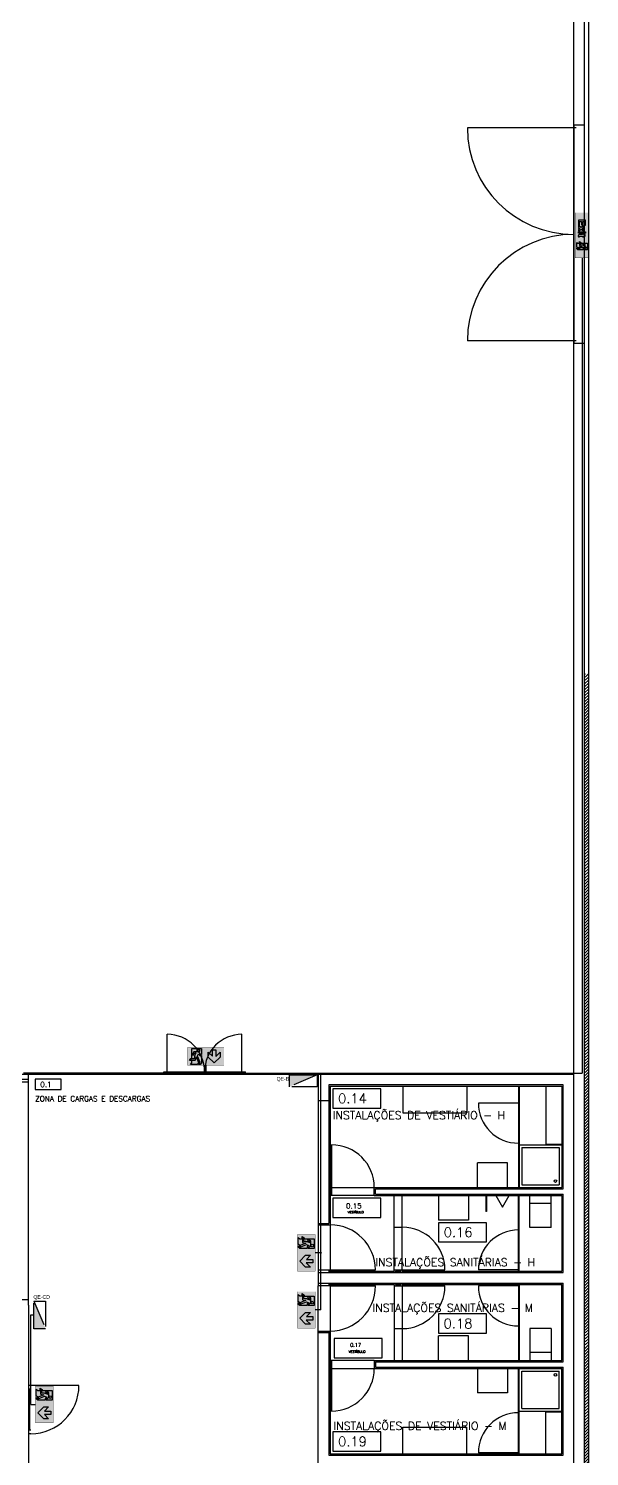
# Model space of a CAD drawing. Header units: millimetres. Extents: x -35961 to -35580, y 154458 to 154764.
# Drawn here: x -35625.91 to -35615.39, y 154631.78 to 154658.54 of the extents above; entities that cross this region are included whole.
import ezdxf

# ---------------------------------------------------------------- set-up
doc = ezdxf.new("R2010")
doc.units = ezdxf.units.MM
doc.header["$MEASUREMENT"] = 0
doc.linetypes.add('CONTINUO', pattern=[0])
doc.linetypes.add('PHANTOM2', pattern=[31.75, 15.875, -3.175, 3.175, -3.175, 3.175, -3.175])
doc.layers.get('0').update_dxf_attribs({"color": 253})
for name, color, linetype in [('LigacoesEntrada', 150, 'Continuous'), ('NomesQuadros', 255, 'Continuous'), ('Projecto', 252, 'Continuous'), ('QuadrosEletricos', 80, 'Continuous'), ('Saida_Emergencia', 110, 'Continuous')]:
    doc.layers.add(name, color=color, linetype=linetype)
doc.styles.add('ROMANS', font='romans')
doc.styles.get("Standard").update_dxf_attribs({"font": 'ARIALN.TTF'})

msp = doc.modelspace()

# ---------------------------------------------------------------- hatches: boundary and pattern name
at = {"true_color": 0x006321}
h = msp.add_hatch(color=118, dxfattribs=at)
h.dxf.hatch_style = 1
h.paths.add_polyline_path([(-35615.397, 154655.094), (-35615.397, 154654.246), (-35615.663, 154654.246), (-35615.663, 154655.094)])
h = msp.add_hatch(color=255)
h.dxf.hatch_style = 1
edge = h.paths.add_edge_path()
edge.add_line((-35615.477, 154654.682), (-35615.504, 154654.682))
edge.add_line((-35615.504, 154654.682), (-35615.504, 154654.695))
edge.add_line((-35615.504, 154654.695), (-35615.522, 154654.695))
edge.add_line((-35615.522, 154654.695), (-35615.522, 154654.682))
edge.add_line((-35615.522, 154654.682), (-35615.584, 154654.682))
edge.add_arc((-35615.58, 154654.637), 0.0451, 94.3333, 102.6721)
edge.add_arc((-35615.586, 154654.666), 0.0155, 105.7847, 167.8705)
edge.add_arc((-35615.533, 154654.654), 0.0695, 167.8684, 181.6634)
edge.add_line((-35615.603, 154654.652), (-35615.602, 154654.64))
edge.add_line((-35615.602, 154654.64), (-35615.583, 154654.64))
edge.add_line((-35615.583, 154654.64), (-35615.583, 154654.646))
edge.add_arc((-35615.561, 154654.647), 0.022, 162.3026, 183.1308, ccw=False)
edge.add_arc((-35615.578, 154654.652), 0.00444, 99.5264, 154.5184, ccw=False)
edge.add_arc((-35615.576, 154654.631), 0.025, 88.8167, 97.1863, ccw=False)
edge.add_line((-35615.575, 154654.656), (-35615.522, 154654.656))
edge.add_line((-35615.522, 154654.656), (-35615.522, 154654.64))
edge.add_line((-35615.522, 154654.64), (-35615.504, 154654.64))
edge.add_line((-35615.504, 154654.64), (-35615.504, 154654.656))
edge.add_line((-35615.504, 154654.656), (-35615.477, 154654.656))
edge.add_line((-35615.477, 154654.656), (-35615.477, 154654.682))
h.paths.add_polyline_path([(-35615.504, 154654.735), (-35615.504, 154654.709), (-35615.602, 154654.709), (-35615.602, 154654.735)])
h.paths.add_polyline_path([(-35615.468, 154654.735), (-35615.468, 154654.709), (-35615.492, 154654.709), (-35615.492, 154654.735)])
h.paths.add_polyline_path([(-35615.504, 154654.844), (-35615.552, 154654.813), (-35615.602, 154654.846), (-35615.602, 154654.815), (-35615.572, 154654.798), (-35615.602, 154654.781), (-35615.602, 154654.75), (-35615.552, 154654.783), (-35615.504, 154654.751), (-35615.504, 154654.781), (-35615.532, 154654.797), (-35615.504, 154654.813)])
h.paths.add_polyline_path([(-35615.469, 154654.859), (-35615.469, 154654.955), (-35615.602, 154654.955), (-35615.602, 154654.856), (-35615.578, 154654.856), (-35615.578, 154654.928), (-35615.544, 154654.928), (-35615.544, 154654.865), (-35615.521, 154654.865), (-35615.521, 154654.928), (-35615.493, 154654.928), (-35615.493, 154654.859)])
edge = h.paths.add_edge_path(flags=16)
edge.add_arc((-35615.455, 154654.437), 0.0162, 0, 360)
edge = h.paths.add_edge_path()
edge.add_line((-35615.519, 154654.398), (-35615.612, 154654.398))
edge.add_line((-35615.612, 154654.398), (-35615.632, 154654.414))
edge.add_line((-35615.632, 154654.414), (-35615.632, 154654.434))
edge.add_line((-35615.632, 154654.434), (-35615.612, 154654.418))
edge.add_line((-35615.612, 154654.418), (-35615.612, 154654.436))
edge.add_line((-35615.612, 154654.436), (-35615.632, 154654.452))
edge.add_line((-35615.632, 154654.452), (-35615.632, 154654.537))
edge.add_line((-35615.632, 154654.537), (-35615.612, 154654.522))
edge.add_line((-35615.612, 154654.522), (-35615.583, 154654.522))
edge.add_line((-35615.583, 154654.522), (-35615.582, 154654.551))
edge.add_line((-35615.582, 154654.551), (-35615.558, 154654.533))
edge.add_arc((-35615.561, 154654.53), 0.00479, 0.1056, 50.9507, ccw=False)
edge.add_line((-35615.557, 154654.53), (-35615.557, 154654.519))
edge.add_line((-35615.557, 154654.519), (-35615.43, 154654.519))
edge.add_line((-35615.43, 154654.519), (-35615.43, 154654.399))
edge.add_line((-35615.43, 154654.399), (-35615.505, 154654.399))
edge.add_line((-35615.505, 154654.399), (-35615.505, 154654.412))
edge.add_line((-35615.505, 154654.412), (-35615.482, 154654.428))
edge.add_arc((-35615.495, 154654.445), 0.0219, 308.6044, 342.3175)
edge.add_arc((-35615.512, 154654.452), 0.0394, 339.3911, 357.594)
edge.add_line((-35615.472, 154654.451), (-35615.472, 154654.489))
edge.add_arc((-35615.483, 154654.489), 0.0105, 1.259, 51.8711)
edge.add_line((-35615.476, 154654.497), (-35615.503, 154654.512))
edge.add_arc((-35615.506, 154654.506), 0.00697, 59.177, 231.463)
edge.add_line((-35615.511, 154654.501), (-35615.487, 154654.486))
edge.add_line((-35615.487, 154654.486), (-35615.487, 154654.468))
edge.add_line((-35615.487, 154654.468), (-35615.515, 154654.482))
edge.add_arc((-35615.525, 154654.461), 0.0234, 66.5633, 78.6714)
edge.add_arc((-35615.566, 154654.259), 0.229, 78.4311, 81.1803)
edge.add_line((-35615.531, 154654.486), (-35615.559, 154654.489))
edge.add_arc((-35615.558, 154654.492), 0.0037, 179.9895, 260.694, ccw=False)
edge.add_line((-35615.562, 154654.492), (-35615.562, 154654.526))
edge.add_arc((-35615.567, 154654.526), 0.0053, 358.0554, 414.9481)
edge.add_line((-35615.564, 154654.53), (-35615.576, 154654.54))
edge.add_arc((-35615.577, 154654.539), 0.00156, 62.5375, 170.7616)
edge.add_line((-35615.578, 154654.539), (-35615.578, 154654.481))
edge.add_arc((-35615.569, 154654.483), 0.00991, 189.274, 245.4416)
edge.add_line((-35615.573, 154654.474), (-35615.537, 154654.467))
edge.add_line((-35615.537, 154654.467), (-35615.606, 154654.435))
edge.add_arc((-35615.605, 154654.432), 0.00366, 109.4623, 180)
edge.add_line((-35615.608, 154654.432), (-35615.608, 154654.416))
edge.add_line((-35615.608, 154654.416), (-35615.529, 154654.448))
edge.add_line((-35615.529, 154654.448), (-35615.526, 154654.449))
edge.add_line((-35615.526, 154654.449), (-35615.498, 154654.435))
edge.add_line((-35615.498, 154654.435), (-35615.517, 154654.42))
edge.add_arc((-35615.512, 154654.415), 0.00689, 132.1436, 180)
edge.add_line((-35615.519, 154654.415), (-35615.519, 154654.398))
h = msp.add_hatch(color=118, dxfattribs=at)
h.dxf.hatch_style = 1
h.paths.add_polyline_path([(-35622.929, 154639.445), (-35622.244, 154639.445), (-35622.244, 154639.113), (-35622.929, 154639.113)])
h = msp.add_hatch(color=255)
h.dxf.hatch_style = 1
h.paths.add_polyline_path([(-35622.54, 154639.268), (-35622.54, 154639.36), (-35622.462, 154639.281), (-35622.462, 154639.402), (-35622.397, 154639.402), (-35622.397, 154639.28), (-35622.318, 154639.36), (-35622.318, 154639.268), (-35622.429, 154639.157)])
edge = h.paths.add_edge_path(flags=16)
edge.add_arc((-35622.724, 154639.391), 0.024, 0, 360)
edge = h.paths.add_edge_path()
edge.add_line((-35622.667, 154639.296), (-35622.667, 154639.159))
edge.add_line((-35622.667, 154639.159), (-35622.69, 154639.13))
edge.add_line((-35622.69, 154639.13), (-35622.72, 154639.13))
edge.add_line((-35622.72, 154639.13), (-35622.697, 154639.159))
edge.add_line((-35622.697, 154639.159), (-35622.723, 154639.159))
edge.add_line((-35622.723, 154639.159), (-35622.746, 154639.13))
edge.add_line((-35622.746, 154639.13), (-35622.873, 154639.13))
edge.add_line((-35622.873, 154639.13), (-35622.85, 154639.159))
edge.add_line((-35622.85, 154639.159), (-35622.85, 154639.203))
edge.add_line((-35622.85, 154639.203), (-35622.893, 154639.204))
edge.add_line((-35622.893, 154639.204), (-35622.867, 154639.238))
edge.add_arc((-35622.861, 154639.234), 0.00709, 90.1056, 140.9507, ccw=False)
edge.add_line((-35622.861, 154639.241), (-35622.846, 154639.241))
edge.add_line((-35622.846, 154639.241), (-35622.846, 154639.428))
edge.add_line((-35622.846, 154639.428), (-35622.668, 154639.428))
edge.add_line((-35622.668, 154639.428), (-35622.668, 154639.318))
edge.add_line((-35622.668, 154639.318), (-35622.688, 154639.318))
edge.add_line((-35622.688, 154639.318), (-35622.711, 154639.352))
edge.add_arc((-35622.736, 154639.331), 0.0324, 38.6044, 72.3175)
edge.add_arc((-35622.747, 154639.308), 0.0584, 69.3911, 87.594)
edge.add_line((-35622.745, 154639.366), (-35622.801, 154639.366))
edge.add_arc((-35622.801, 154639.35), 0.0156, 91.259, 141.8711)
edge.add_line((-35622.813, 154639.36), (-35622.836, 154639.32))
edge.add_arc((-35622.827, 154639.315), 0.0103, 149.177, 321.463)
edge.add_line((-35622.819, 154639.309), (-35622.797, 154639.344))
edge.add_line((-35622.797, 154639.344), (-35622.771, 154639.344))
edge.add_line((-35622.771, 154639.344), (-35622.791, 154639.302))
edge.add_arc((-35622.759, 154639.288), 0.0346, 156.5633, 168.6714)
edge.add_arc((-35622.461, 154639.227), 0.339, 168.4311, 171.1803)
edge.add_line((-35622.796, 154639.279), (-35622.801, 154639.238))
edge.add_arc((-35622.806, 154639.239), 0.00547, 269.9895, 350.694, ccw=False)
edge.add_line((-35622.806, 154639.233), (-35622.856, 154639.233))
edge.add_arc((-35622.856, 154639.226), 0.00784, 88.0554, 144.9481)
edge.add_line((-35622.862, 154639.23), (-35622.877, 154639.212))
edge.add_arc((-35622.875, 154639.211), 0.00231, 152.5375, 260.7616)
edge.add_line((-35622.875, 154639.209), (-35622.789, 154639.209))
edge.add_arc((-35622.792, 154639.223), 0.0147, 279.274, 335.4416)
edge.add_line((-35622.778, 154639.217), (-35622.768, 154639.27))
edge.add_line((-35622.768, 154639.27), (-35622.722, 154639.168))
edge.add_arc((-35622.717, 154639.17), 0.00542, 199.4623, 270)
edge.add_line((-35622.717, 154639.165), (-35622.694, 154639.165))
edge.add_line((-35622.694, 154639.165), (-35622.741, 154639.281))
edge.add_line((-35622.741, 154639.281), (-35622.742, 154639.287))
edge.add_line((-35622.742, 154639.287), (-35622.722, 154639.327))
edge.add_line((-35622.722, 154639.327), (-35622.699, 154639.299))
edge.add_arc((-35622.692, 154639.306), 0.0102, 222.1436, 270)
edge.add_line((-35622.692, 154639.296), (-35622.667, 154639.296))
h = msp.add_hatch(color=118, dxfattribs=at)
h.dxf.hatch_style = 1
h.paths.add_polyline_path([(-35620.537, 154635.94), (-35620.537, 154635.255), (-35620.869, 154635.255), (-35620.869, 154635.94)])
h = msp.add_hatch(color=255)
h.dxf.hatch_style = 1
h.paths.add_polyline_path([(-35620.714, 154635.551), (-35620.622, 154635.551), (-35620.701, 154635.472), (-35620.58, 154635.473), (-35620.58, 154635.408), (-35620.702, 154635.408), (-35620.622, 154635.328), (-35620.714, 154635.328), (-35620.825, 154635.44)])
edge = h.paths.add_edge_path(flags=16)
edge.add_arc((-35620.591, 154635.735), 0.024, 0, 360)
edge = h.paths.add_edge_path()
edge.add_line((-35620.686, 154635.678), (-35620.824, 154635.678))
edge.add_line((-35620.824, 154635.678), (-35620.852, 154635.701))
edge.add_line((-35620.852, 154635.701), (-35620.852, 154635.731))
edge.add_line((-35620.852, 154635.731), (-35620.824, 154635.708))
edge.add_line((-35620.824, 154635.708), (-35620.824, 154635.733))
edge.add_line((-35620.824, 154635.733), (-35620.852, 154635.757))
edge.add_line((-35620.852, 154635.757), (-35620.852, 154635.884))
edge.add_line((-35620.852, 154635.884), (-35620.824, 154635.861))
edge.add_line((-35620.824, 154635.861), (-35620.78, 154635.861))
edge.add_line((-35620.78, 154635.861), (-35620.779, 154635.904))
edge.add_line((-35620.779, 154635.904), (-35620.744, 154635.878))
edge.add_arc((-35620.749, 154635.872), 0.00709, 0.1056, 50.9507, ccw=False)
edge.add_line((-35620.742, 154635.872), (-35620.742, 154635.857))
edge.add_line((-35620.742, 154635.857), (-35620.554, 154635.857))
edge.add_line((-35620.554, 154635.857), (-35620.554, 154635.678))
edge.add_line((-35620.554, 154635.678), (-35620.665, 154635.678))
edge.add_line((-35620.665, 154635.678), (-35620.665, 154635.698))
edge.add_line((-35620.665, 154635.698), (-35620.631, 154635.722))
edge.add_arc((-35620.651, 154635.747), 0.0324, 308.6044, 342.3175)
edge.add_arc((-35620.675, 154635.758), 0.0584, 339.3911, 357.594)
edge.add_line((-35620.616, 154635.755), (-35620.616, 154635.812))
edge.add_arc((-35620.632, 154635.811), 0.0156, 1.259, 51.8711)
edge.add_line((-35620.622, 154635.824), (-35620.662, 154635.847))
edge.add_arc((-35620.667, 154635.838), 0.0103, 59.177, 231.463)
edge.add_line((-35620.674, 154635.83), (-35620.638, 154635.808))
edge.add_line((-35620.638, 154635.808), (-35620.638, 154635.782))
edge.add_line((-35620.638, 154635.782), (-35620.681, 154635.802))
edge.add_arc((-35620.694, 154635.77), 0.0346, 66.5633, 78.6714)
edge.add_arc((-35620.755, 154635.472), 0.339, 78.4311, 81.1803)
edge.add_line((-35620.704, 154635.807), (-35620.745, 154635.812))
edge.add_arc((-35620.744, 154635.817), 0.00547, 179.9895, 260.694, ccw=False)
edge.add_line((-35620.749, 154635.817), (-35620.749, 154635.866))
edge.add_arc((-35620.757, 154635.867), 0.00784, 358.0554, 414.9481)
edge.add_line((-35620.752, 154635.873), (-35620.77, 154635.888))
edge.add_arc((-35620.771, 154635.886), 0.00231, 62.5375, 170.7616)
edge.add_line((-35620.774, 154635.886), (-35620.774, 154635.8))
edge.add_arc((-35620.759, 154635.803), 0.0147, 189.274, 245.4416)
edge.add_line((-35620.765, 154635.789), (-35620.713, 154635.779))
edge.add_line((-35620.713, 154635.779), (-35620.814, 154635.732))
edge.add_arc((-35620.812, 154635.727), 0.00542, 109.4623, 180)
edge.add_line((-35620.818, 154635.727), (-35620.818, 154635.705))
edge.add_line((-35620.818, 154635.705), (-35620.701, 154635.752))
edge.add_line((-35620.701, 154635.752), (-35620.696, 154635.753))
edge.add_line((-35620.696, 154635.753), (-35620.655, 154635.733))
edge.add_line((-35620.655, 154635.733), (-35620.683, 154635.71))
edge.add_arc((-35620.676, 154635.703), 0.0102, 132.1436, 180)
edge.add_line((-35620.686, 154635.703), (-35620.686, 154635.678))
h = msp.add_hatch(color=118, dxfattribs=at)
h.dxf.hatch_style = 1
h.paths.add_polyline_path([(-35620.537, 154634.87), (-35620.537, 154634.185), (-35620.869, 154634.185), (-35620.869, 154634.87)])
h = msp.add_hatch(color=255)
h.dxf.hatch_style = 1
h.paths.add_polyline_path([(-35620.714, 154634.481), (-35620.622, 154634.481), (-35620.701, 154634.402), (-35620.58, 154634.403), (-35620.58, 154634.338), (-35620.702, 154634.338), (-35620.622, 154634.258), (-35620.714, 154634.258), (-35620.825, 154634.37)])
edge = h.paths.add_edge_path(flags=16)
edge.add_arc((-35620.591, 154634.665), 0.024, 0, 360)
edge = h.paths.add_edge_path()
edge.add_line((-35620.686, 154634.608), (-35620.824, 154634.608))
edge.add_line((-35620.824, 154634.608), (-35620.852, 154634.631))
edge.add_line((-35620.852, 154634.631), (-35620.852, 154634.661))
edge.add_line((-35620.852, 154634.661), (-35620.824, 154634.638))
edge.add_line((-35620.824, 154634.638), (-35620.824, 154634.663))
edge.add_line((-35620.824, 154634.663), (-35620.852, 154634.687))
edge.add_line((-35620.852, 154634.687), (-35620.852, 154634.814))
edge.add_line((-35620.852, 154634.814), (-35620.824, 154634.791))
edge.add_line((-35620.824, 154634.791), (-35620.78, 154634.791))
edge.add_line((-35620.78, 154634.791), (-35620.779, 154634.834))
edge.add_line((-35620.779, 154634.834), (-35620.744, 154634.807))
edge.add_arc((-35620.749, 154634.802), 0.00709, 0.1056, 50.9507, ccw=False)
edge.add_line((-35620.742, 154634.802), (-35620.742, 154634.787))
edge.add_line((-35620.742, 154634.787), (-35620.554, 154634.787))
edge.add_line((-35620.554, 154634.787), (-35620.554, 154634.608))
edge.add_line((-35620.554, 154634.608), (-35620.665, 154634.608))
edge.add_line((-35620.665, 154634.608), (-35620.665, 154634.628))
edge.add_line((-35620.665, 154634.628), (-35620.631, 154634.652))
edge.add_arc((-35620.651, 154634.677), 0.0324, 308.6044, 342.3175)
edge.add_arc((-35620.675, 154634.688), 0.0584, 339.3911, 357.594)
edge.add_line((-35620.616, 154634.685), (-35620.616, 154634.742))
edge.add_arc((-35620.632, 154634.741), 0.0156, 1.259, 51.8711)
edge.add_line((-35620.622, 154634.754), (-35620.662, 154634.777))
edge.add_arc((-35620.667, 154634.768), 0.0103, 59.177, 231.463)
edge.add_line((-35620.674, 154634.76), (-35620.638, 154634.738))
edge.add_line((-35620.638, 154634.738), (-35620.638, 154634.711))
edge.add_line((-35620.638, 154634.711), (-35620.681, 154634.732))
edge.add_arc((-35620.694, 154634.7), 0.0346, 66.5633, 78.6714)
edge.add_arc((-35620.755, 154634.402), 0.339, 78.4311, 81.1803)
edge.add_line((-35620.704, 154634.737), (-35620.745, 154634.742))
edge.add_arc((-35620.744, 154634.747), 0.00547, 179.9895, 260.694, ccw=False)
edge.add_line((-35620.749, 154634.747), (-35620.749, 154634.796))
edge.add_arc((-35620.757, 154634.797), 0.00784, 358.0554, 414.9481)
edge.add_line((-35620.752, 154634.803), (-35620.77, 154634.817))
edge.add_arc((-35620.771, 154634.815), 0.00231, 62.5375, 170.7616)
edge.add_line((-35620.774, 154634.816), (-35620.774, 154634.73))
edge.add_arc((-35620.759, 154634.732), 0.0147, 189.274, 245.4416)
edge.add_line((-35620.765, 154634.719), (-35620.713, 154634.709))
edge.add_line((-35620.713, 154634.709), (-35620.814, 154634.662))
edge.add_arc((-35620.812, 154634.657), 0.00542, 109.4623, 180)
edge.add_line((-35620.818, 154634.657), (-35620.818, 154634.635))
edge.add_line((-35620.818, 154634.635), (-35620.701, 154634.682))
edge.add_line((-35620.701, 154634.682), (-35620.696, 154634.682))
edge.add_line((-35620.696, 154634.682), (-35620.655, 154634.662))
edge.add_line((-35620.655, 154634.662), (-35620.683, 154634.64))
edge.add_arc((-35620.676, 154634.632), 0.0102, 132.1436, 180)
edge.add_line((-35620.686, 154634.632), (-35620.686, 154634.608))
h = msp.add_hatch(color=118, dxfattribs=at)
h.dxf.hatch_style = 1
h.paths.add_polyline_path([(-35625.447, 154633.099), (-35625.447, 154632.413), (-35625.78, 154632.413), (-35625.78, 154633.099)])
h = msp.add_hatch(color=255)
h.dxf.hatch_style = 1
h.paths.add_polyline_path([(-35625.624, 154632.71), (-35625.533, 154632.71), (-35625.611, 154632.631), (-35625.491, 154632.631), (-35625.491, 154632.567), (-35625.612, 154632.567), (-35625.533, 154632.487), (-35625.624, 154632.487), (-35625.736, 154632.598)])
edge = h.paths.add_edge_path(flags=16)
edge.add_arc((-35625.501, 154632.894), 0.024, 0, 360)
edge = h.paths.add_edge_path()
edge.add_line((-35625.597, 154632.836), (-35625.734, 154632.836))
edge.add_line((-35625.734, 154632.836), (-35625.763, 154632.86))
edge.add_line((-35625.763, 154632.86), (-35625.763, 154632.889))
edge.add_line((-35625.763, 154632.889), (-35625.734, 154632.866))
edge.add_line((-35625.734, 154632.866), (-35625.734, 154632.892))
edge.add_line((-35625.734, 154632.892), (-35625.763, 154632.916))
edge.add_line((-35625.763, 154632.916), (-35625.763, 154633.042))
edge.add_line((-35625.763, 154633.042), (-35625.734, 154633.019))
edge.add_line((-35625.734, 154633.019), (-35625.69, 154633.019))
edge.add_line((-35625.69, 154633.019), (-35625.689, 154633.063))
edge.add_line((-35625.689, 154633.063), (-35625.655, 154633.036))
edge.add_arc((-35625.659, 154633.031), 0.00709, 0.1056, 50.9507, ccw=False)
edge.add_line((-35625.652, 154633.031), (-35625.652, 154633.015))
edge.add_line((-35625.652, 154633.015), (-35625.465, 154633.015))
edge.add_line((-35625.465, 154633.015), (-35625.465, 154632.837))
edge.add_line((-35625.465, 154632.837), (-35625.575, 154632.837))
edge.add_line((-35625.575, 154632.837), (-35625.575, 154632.857))
edge.add_line((-35625.575, 154632.857), (-35625.541, 154632.88))
edge.add_arc((-35625.561, 154632.906), 0.0324, 308.6044, 342.3175)
edge.add_arc((-35625.585, 154632.916), 0.0584, 339.3911, 357.594)
edge.add_line((-35625.527, 154632.914), (-35625.527, 154632.97))
edge.add_arc((-35625.543, 154632.97), 0.0156, 1.259, 51.8711)
edge.add_line((-35625.533, 154632.982), (-35625.572, 154633.005))
edge.add_arc((-35625.578, 154632.997), 0.0103, 59.177, 231.463)
edge.add_line((-35625.584, 154632.988), (-35625.549, 154632.966))
edge.add_line((-35625.549, 154632.966), (-35625.549, 154632.94))
edge.add_line((-35625.549, 154632.94), (-35625.591, 154632.961))
edge.add_arc((-35625.605, 154632.929), 0.0346, 66.5633, 78.6714)
edge.add_arc((-35625.666, 154632.631), 0.339, 78.4311, 81.1803)
edge.add_line((-35625.614, 154632.966), (-35625.655, 154632.97))
edge.add_arc((-35625.654, 154632.976), 0.00547, 179.9895, 260.694, ccw=False)
edge.add_line((-35625.66, 154632.976), (-35625.659, 154633.025))
edge.add_arc((-35625.667, 154633.025), 0.00784, 358.0554, 414.9481)
edge.add_line((-35625.663, 154633.032), (-35625.681, 154633.046))
edge.add_arc((-35625.682, 154633.044), 0.00231, 62.5375, 170.7616)
edge.add_line((-35625.684, 154633.044), (-35625.684, 154632.959))
edge.add_arc((-35625.67, 154632.961), 0.0147, 189.274, 245.4416)
edge.add_line((-35625.676, 154632.948), (-35625.623, 154632.938))
edge.add_line((-35625.623, 154632.938), (-35625.725, 154632.891))
edge.add_arc((-35625.723, 154632.886), 0.00542, 109.4623, 180)
edge.add_line((-35625.728, 154632.886), (-35625.728, 154632.863))
edge.add_line((-35625.728, 154632.863), (-35625.612, 154632.911))
edge.add_line((-35625.612, 154632.911), (-35625.606, 154632.911))
edge.add_line((-35625.606, 154632.911), (-35625.565, 154632.891))
edge.add_line((-35625.565, 154632.891), (-35625.593, 154632.869))
edge.add_arc((-35625.587, 154632.861), 0.0102, 132.1436, 180)
edge.add_line((-35625.597, 154632.861), (-35625.597, 154632.836))
at = {"layer": 'Projecto'}
h = msp.add_hatch(dxfattribs=at)
h.set_pattern_fill('ANSI31', color=256, scale=0.0125, style=0)
h.set_pattern_definition([(45, (-45526.038434, 161053.844163), (-0.02806330038, 0.02806330038), [])])
h.paths.add_polyline_path([(-35615.407, 154646.447), (-35615.472, 154646.447), (-35615.472, 154646.297), (-35615.487, 154646.297), (-35615.487, 154639.097), (-35615.472, 154639.097), (-35615.472, 154638.797), (-35615.487, 154638.797), (-35615.487, 154634.147), (-35615.472, 154634.147), (-35615.472, 154633.847), (-35615.487, 154633.847), (-35615.487, 154631.597), (-35615.472, 154631.597), (-35615.472, 154631.297), (-35615.487, 154631.297), (-35615.487, 154629.413), (-35615.487, 154629.303), (-35615.487, 154629.287), (-35615.407, 154629.287)])
at = {"layer": 'QuadrosEletricos', "linetype": 'PHANTOM2', "ltscale": 0.03}
h = msp.add_hatch(color=256, dxfattribs=at)
h.dxf.hatch_style = 1
h.paths.add_polyline_path([(-35621.014, 154638.932), (-35621.014, 154638.711), (-35620.499, 154638.932)])
h = msp.add_hatch(color=256, dxfattribs=at)
h.dxf.hatch_style = 1
h.paths.add_polyline_path([(-35625.809, 154634.175), (-35625.588, 154634.175), (-35625.809, 154634.69)])
at = {"layer": 'Saida_Emergencia', "linetype": 'Continuous', "ltscale": 0.03, "transparency": 33554687}
h = msp.add_hatch(color=256, dxfattribs=at)
h.dxf.hatch_style = 1
h.paths.add_polyline_path([(-35622.567, 154638.966, 1), (-35622.607, 154638.966, 1)])
h = msp.add_hatch(color=256, dxfattribs=at)
h.dxf.hatch_style = 1
h.paths.add_polyline_path([(-35620.449, 154635.598, 1), (-35620.409, 154635.598, 1)])

# ---------------------------------------------------------------- linework, layer by layer
at = {"color": 255, "const_width": 0.005}
for points in [[(-35615.397, 154655.094), (-35615.397, 154654.246), (-35615.663, 154654.246), (-35615.663, 154655.094)], [(-35622.929, 154639.445), (-35622.244, 154639.445), (-35622.244, 154639.113), (-35622.929, 154639.113)], [(-35620.537, 154635.94), (-35620.537, 154635.255), (-35620.869, 154635.255), (-35620.869, 154635.94)], [(-35620.537, 154634.87), (-35620.537, 154634.185), (-35620.869, 154634.185), (-35620.869, 154634.87)], [(-35625.447, 154633.099), (-35625.447, 154632.413), (-35625.78, 154632.413), (-35625.78, 154633.099)]]:
    msp.add_lwpolyline(points, close=True, dxfattribs=at)
at = {"color": 255}
for points in [[(-35615.469, 154654.859), (-35615.469, 154654.955), (-35615.602, 154654.955), (-35615.602, 154654.856), (-35615.578, 154654.856), (-35615.578, 154654.928), (-35615.544, 154654.928), (-35615.544, 154654.865), (-35615.521, 154654.865), (-35615.521, 154654.928), (-35615.493, 154654.928), (-35615.493, 154654.859), (-35615.469, 154654.859)], [(-35615.504, 154654.844), (-35615.552, 154654.813), (-35615.602, 154654.846), (-35615.602, 154654.815), (-35615.572, 154654.798), (-35615.602, 154654.781), (-35615.602, 154654.75), (-35615.552, 154654.783), (-35615.504, 154654.751), (-35615.504, 154654.781), (-35615.532, 154654.797), (-35615.504, 154654.813), (-35615.504, 154654.844)]]:
    msp.add_lwpolyline(points, dxfattribs=at)
for points in [[(-35615.519, 154654.398), (-35615.612, 154654.398), (-35615.632, 154654.414), (-35615.632, 154654.434), (-35615.612, 154654.418), (-35615.612, 154654.436), (-35615.632, 154654.452), (-35615.632, 154654.537), (-35615.612, 154654.522), (-35615.583, 154654.522), (-35615.582, 154654.551), (-35615.558, 154654.533, -0.225567), (-35615.557, 154654.53), (-35615.557, 154654.519), (-35615.43, 154654.519), (-35615.43, 154654.399), (-35615.505, 154654.399), (-35615.505, 154654.412), (-35615.482, 154654.428, 0.148172), (-35615.475, 154654.438, 0.079593), (-35615.472, 154654.451), (-35615.472, 154654.489, 0.224499), (-35615.476, 154654.497), (-35615.503, 154654.512, 0.934851), (-35615.511, 154654.501), (-35615.487, 154654.486), (-35615.487, 154654.468), (-35615.515, 154654.482, 0.052881), (-35615.52, 154654.484, 0.011996), (-35615.531, 154654.486), (-35615.559, 154654.489, -0.367456), (-35615.562, 154654.492), (-35615.562, 154654.526, 0.253469), (-35615.564, 154654.53), (-35615.576, 154654.54, 0.510758), (-35615.578, 154654.539), (-35615.578, 154654.481, 0.250105), (-35615.573, 154654.474), (-35615.537, 154654.467), (-35615.606, 154654.435, 0.31788), (-35615.608, 154654.432), (-35615.608, 154654.416), (-35615.529, 154654.448), (-35615.526, 154654.449), (-35615.498, 154654.435), (-35615.517, 154654.42, 0.211902), (-35615.519, 154654.415), (-35615.519, 154654.398)], [(-35615.477, 154654.682), (-35615.504, 154654.682), (-35615.504, 154654.695), (-35615.522, 154654.695), (-35615.522, 154654.682), (-35615.584, 154654.682, 0.036401), (-35615.59, 154654.681, 0.277728), (-35615.601, 154654.669, 0.060265), (-35615.603, 154654.652), (-35615.602, 154654.64), (-35615.583, 154654.64), (-35615.583, 154654.646, -0.091131), (-35615.582, 154654.654, -0.244661), (-35615.579, 154654.656, -0.036536), (-35615.575, 154654.656), (-35615.522, 154654.656), (-35615.522, 154654.64), (-35615.504, 154654.64), (-35615.504, 154654.656), (-35615.477, 154654.656), (-35615.477, 154654.682)], [(-35622.667, 154639.296), (-35622.667, 154639.159), (-35622.69, 154639.13), (-35622.72, 154639.13), (-35622.697, 154639.159), (-35622.723, 154639.159), (-35622.746, 154639.13), (-35622.873, 154639.13), (-35622.85, 154639.159), (-35622.85, 154639.203), (-35622.893, 154639.204), (-35622.867, 154639.238, -0.225567), (-35622.861, 154639.241), (-35622.846, 154639.241), (-35622.846, 154639.428), (-35622.668, 154639.428), (-35622.668, 154639.318), (-35622.688, 154639.318), (-35622.711, 154639.352, 0.148172), (-35622.726, 154639.362, 0.079593), (-35622.745, 154639.366), (-35622.801, 154639.366, 0.224499), (-35622.813, 154639.36), (-35622.836, 154639.32, 0.934851), (-35622.819, 154639.309), (-35622.797, 154639.344), (-35622.771, 154639.344), (-35622.791, 154639.302, 0.052881), (-35622.793, 154639.295, 0.011996), (-35622.796, 154639.279), (-35622.801, 154639.238, -0.367456), (-35622.806, 154639.233), (-35622.856, 154639.233, 0.253469), (-35622.862, 154639.23), (-35622.877, 154639.212, 0.510758), (-35622.875, 154639.209), (-35622.789, 154639.209, 0.250105), (-35622.778, 154639.217), (-35622.768, 154639.27), (-35622.722, 154639.168, 0.31788), (-35622.717, 154639.165), (-35622.694, 154639.165), (-35622.741, 154639.281), (-35622.742, 154639.287), (-35622.722, 154639.327), (-35622.699, 154639.299, 0.211902), (-35622.692, 154639.296), (-35622.667, 154639.296)], [(-35620.686, 154635.678), (-35620.824, 154635.678), (-35620.852, 154635.701), (-35620.852, 154635.731), (-35620.824, 154635.708), (-35620.824, 154635.733), (-35620.852, 154635.757), (-35620.852, 154635.884), (-35620.824, 154635.861), (-35620.78, 154635.861), (-35620.779, 154635.904), (-35620.744, 154635.878, -0.225567), (-35620.742, 154635.872), (-35620.742, 154635.857), (-35620.554, 154635.857), (-35620.554, 154635.678), (-35620.665, 154635.678), (-35620.665, 154635.698), (-35620.631, 154635.722, 0.148172), (-35620.62, 154635.737, 0.079593), (-35620.616, 154635.755), (-35620.616, 154635.812, 0.224499), (-35620.622, 154635.824), (-35620.662, 154635.847, 0.934851), (-35620.674, 154635.83), (-35620.638, 154635.808), (-35620.638, 154635.782), (-35620.681, 154635.802, 0.052881), (-35620.687, 154635.804, 0.011996), (-35620.704, 154635.807), (-35620.745, 154635.812, -0.367456), (-35620.749, 154635.817), (-35620.749, 154635.866, 0.253469), (-35620.752, 154635.873), (-35620.77, 154635.888, 0.510758), (-35620.774, 154635.886), (-35620.774, 154635.8, 0.250105), (-35620.765, 154635.789), (-35620.713, 154635.779), (-35620.814, 154635.732, 0.31788), (-35620.818, 154635.727), (-35620.818, 154635.705), (-35620.701, 154635.752), (-35620.696, 154635.753), (-35620.655, 154635.733), (-35620.683, 154635.71, 0.211902), (-35620.686, 154635.703), (-35620.686, 154635.678)], [(-35620.686, 154634.608), (-35620.824, 154634.608), (-35620.852, 154634.631), (-35620.852, 154634.661), (-35620.824, 154634.638), (-35620.824, 154634.663), (-35620.852, 154634.687), (-35620.852, 154634.814), (-35620.824, 154634.791), (-35620.78, 154634.791), (-35620.779, 154634.834), (-35620.744, 154634.807, -0.225567), (-35620.742, 154634.802), (-35620.742, 154634.787), (-35620.554, 154634.787), (-35620.554, 154634.608), (-35620.665, 154634.608), (-35620.665, 154634.628), (-35620.631, 154634.652, 0.148172), (-35620.62, 154634.667, 0.079593), (-35620.616, 154634.685), (-35620.616, 154634.742, 0.224499), (-35620.622, 154634.754), (-35620.662, 154634.777, 0.934851), (-35620.674, 154634.76), (-35620.638, 154634.738), (-35620.638, 154634.711), (-35620.681, 154634.732, 0.052881), (-35620.687, 154634.734, 0.011996), (-35620.704, 154634.737), (-35620.745, 154634.742, -0.367456), (-35620.749, 154634.747), (-35620.749, 154634.796, 0.253469), (-35620.752, 154634.803), (-35620.77, 154634.817, 0.510758), (-35620.774, 154634.816), (-35620.774, 154634.73, 0.250105), (-35620.765, 154634.719), (-35620.713, 154634.709), (-35620.814, 154634.662, 0.31788), (-35620.818, 154634.657), (-35620.818, 154634.635), (-35620.701, 154634.682), (-35620.696, 154634.682), (-35620.655, 154634.662), (-35620.683, 154634.64, 0.211902), (-35620.686, 154634.632), (-35620.686, 154634.608)], [(-35625.597, 154632.836), (-35625.734, 154632.836), (-35625.763, 154632.86), (-35625.763, 154632.889), (-35625.734, 154632.866), (-35625.734, 154632.892), (-35625.763, 154632.916), (-35625.763, 154633.042), (-35625.734, 154633.019), (-35625.69, 154633.019), (-35625.689, 154633.063), (-35625.655, 154633.036, -0.225567), (-35625.652, 154633.031), (-35625.652, 154633.015), (-35625.465, 154633.015), (-35625.465, 154632.837), (-35625.575, 154632.837), (-35625.575, 154632.857), (-35625.541, 154632.88, 0.148172), (-35625.531, 154632.896, 0.079593), (-35625.527, 154632.914), (-35625.527, 154632.97, 0.224499), (-35625.533, 154632.982), (-35625.572, 154633.005, 0.934851), (-35625.584, 154632.988), (-35625.549, 154632.966), (-35625.549, 154632.94), (-35625.591, 154632.961, 0.052881), (-35625.598, 154632.963, 0.011996), (-35625.614, 154632.966), (-35625.655, 154632.97, -0.367456), (-35625.66, 154632.976), (-35625.659, 154633.025, 0.253469), (-35625.663, 154633.032), (-35625.681, 154633.046, 0.510758), (-35625.684, 154633.044), (-35625.684, 154632.959, 0.250105), (-35625.676, 154632.948), (-35625.623, 154632.938), (-35625.725, 154632.891, 0.31788), (-35625.728, 154632.886), (-35625.728, 154632.863), (-35625.612, 154632.911), (-35625.606, 154632.911), (-35625.565, 154632.891), (-35625.593, 154632.869, 0.211902), (-35625.597, 154632.861), (-35625.597, 154632.836)]]:
    msp.add_lwpolyline(points, format="xyb", close=True, dxfattribs=at)
for points in [[(-35615.504, 154654.735), (-35615.504, 154654.709), (-35615.602, 154654.709), (-35615.602, 154654.735)], [(-35615.468, 154654.735), (-35615.468, 154654.709), (-35615.492, 154654.709), (-35615.492, 154654.735)], [(-35622.54, 154639.268), (-35622.54, 154639.36), (-35622.462, 154639.281), (-35622.462, 154639.402), (-35622.397, 154639.402), (-35622.397, 154639.28), (-35622.318, 154639.36), (-35622.318, 154639.268), (-35622.429, 154639.157)], [(-35620.714, 154635.551), (-35620.622, 154635.551), (-35620.701, 154635.472), (-35620.58, 154635.473), (-35620.58, 154635.408), (-35620.702, 154635.408), (-35620.622, 154635.328), (-35620.714, 154635.328), (-35620.825, 154635.44)], [(-35620.714, 154634.481), (-35620.622, 154634.481), (-35620.701, 154634.402), (-35620.58, 154634.403), (-35620.58, 154634.338), (-35620.702, 154634.338), (-35620.622, 154634.258), (-35620.714, 154634.258), (-35620.825, 154634.37)], [(-35625.624, 154632.71), (-35625.533, 154632.71), (-35625.611, 154632.631), (-35625.491, 154632.631), (-35625.491, 154632.567), (-35625.612, 154632.567), (-35625.533, 154632.487), (-35625.624, 154632.487), (-35625.736, 154632.598)]]:
    msp.add_lwpolyline(points, close=True, dxfattribs=at)
for centre, radius in [((-35615.455, 154654.437), 0.0162), ((-35622.724, 154639.391), 0.024), ((-35620.591, 154635.735), 0.024), ((-35620.591, 154634.665), 0.024), ((-35625.501, 154632.894), 0.024)]:
    msp.add_circle(centre, radius, dxfattribs=at)
at = {"layer": 'LigacoesEntrada', "color": 8, "linetype": 'CONTINUO', "ltscale": 0.03}
msp.add_line((-35625.908, 154634.617, 0), (-35625.908, 154629.568, 0), dxfattribs=at)
at = {"layer": 'Projecto'}
for p, q in [((-35615.407, 154629.287, 0), (-35615.407, 154666.627, 0)), ((-35615.646, 154656.681, 0), (-35617.681, 154656.681, 0)), ((-35615.687, 154656.731, 0), (-35615.687, 154652.641, 0)), ((-35615.486, 154656.731, 0), (-35615.686, 154656.731, 0)), ((-35615.646, 154652.691, 0), (-35617.681, 154652.691, 0)), ((-35615.486, 154652.641, 0), (-35615.686, 154652.641, 0)), ((-35623.308, 154638.993, 0), (-35623.308, 154639.693, 0)), ((-35621.908, 154638.993, 0), (-35621.908, 154639.693, 0)), ((-35623.373, 154638.993, 0), (-35621.843, 154638.993, 0)), ((-35623.373, 154638.948, 0), (-35623.373, 154638.993, 0)), ((-35623.308, 154638.993, 0), (-35623.308, 154638.948, 0)), ((-35623.243, 154638.993, 0), (-35623.243, 154638.948, 0)), ((-35622.673, 154638.993, 0), (-35622.673, 154638.948, 0)), ((-35622.608, 154638.993, 0), (-35622.608, 154638.948, 0)), ((-35622.543, 154638.993, 0), (-35622.543, 154638.948, 0)), ((-35621.973, 154638.993, 0), (-35621.973, 154638.948, 0)), ((-35621.908, 154638.993, 0), (-35621.908, 154638.948, 0)), ((-35621.843, 154638.948, 0), (-35621.843, 154638.993, 0)), ((-35645.815, 154638.947, 0), (-35615.687, 154638.947, 0)), ((-35625.908, 154638.847, 0), (-35628.828, 154638.847, 0)), ((-35628.828, 154638.802, 0), (-35625.908, 154638.802, 0)), ((-35628.776, 154638.802, 0), (-35625.908, 154638.802, 0)), ((-35625.908, 154634.617, 0), (-35625.908, 154638.947, 0)), ((-35615.887, 154638.947, 0), (-35620.477, 154638.947, 0)), ((-35620.477, 154638.947, 0), (-35620.477, 154636.122, 0)), ((-35620.277, 154638.747, 0), (-35620.277, 154636.147, 0)), ((-35615.887, 154638.747, 0), (-35620.277, 154638.747, 0)), ((-35620.252, 154638.722, 0), (-35620.252, 154635.227, 0)), ((-35620.252, 154638.722, 0), (-35615.912, 154638.722, 0)), ((-35618.894, 154638.722, 0), (-35618.894, 154638.222, 0)), ((-35617.694, 154638.722, 0), (-35617.694, 154638.222, 0)), ((-35616.725, 154638.722, 0), (-35616.725, 154636.822, 0)), ((-35616.712, 154638.722, 0), (-35616.712, 154636.822, 0)), ((-35616.212, 154638.722, 0), (-35616.212, 154637.622, 0)), ((-35615.912, 154638.722, 0), (-35615.912, 154636.822, 0)), ((-35615.687, 154638.947, 0), (-35615.897, 154638.947, 0)), ((-35615.887, 154636.797, 0), (-35615.887, 154638.747, 0)), ((-35615.887, 154636.797, 0), (-35615.887, 154638.747, 0)), ((-35620.252, 154638.447, 0), (-35620.477, 154638.447, 0)), ((-35615.887, 154636.797, 0), (-35615.887, 154638.657, 0)), ((-35618.894, 154638.222, 0), (-35617.694, 154638.222, 0)), ((-35616.712, 154638.403, 0), (-35617.475, 154638.403, 0)), ((-35620.227, 154637.622, 0), (-35620.227, 154636.672, 0)), ((-35616.712, 154637.653, 0), (-35616.725, 154637.653, 0)), ((-35616.712, 154637.622, 0), (-35615.912, 154637.622, 0)), ((-35616.212, 154637.635, 0), (-35615.912, 154637.635, 0)), ((-35616.662, 154637.572, 0), (-35616.662, 154636.872, 0)), ((-35616.662, 154637.572, 0), (-35615.962, 154637.572, 0)), ((-35615.962, 154637.572, 0), (-35615.962, 154636.872, 0)), ((-35616.93, 154637.282, 0), (-35617.49, 154637.282, 0)), ((-35617.49, 154636.822, 0), (-35617.49, 154637.282, 0)), ((-35616.93, 154636.822, 0), (-35616.93, 154637.282, 0)), ((-35620.252, 154636.822, 0), (-35615.912, 154636.822, 0)), ((-35619.427, 154636.672, 0), (-35619.427, 154636.822, 0)), ((-35616.662, 154636.872, 0), (-35615.962, 154636.872, 0)), ((-35620.227, 154636.672, 0), (-35620.252, 154636.672, 0)), ((-35619.427, 154636.672, 0), (-35620.227, 154636.672, 0)), ((-35619.427, 154636.672, 0), (-35619.052, 154636.672, 0)), ((-35619.402, 154636.797, 0), (-35615.887, 154636.797, 0)), ((-35619.402, 154636.697, 0), (-35619.402, 154636.797, 0)), ((-35619.402, 154636.697, 0), (-35619.027, 154636.697, 0)), ((-35619.052, 154636.672, 0), (-35615.912, 154636.672, 0)), ((-35619.052, 154636.077, 0), (-35619.052, 154636.672, 0)), ((-35619.027, 154636.697, 0), (-35615.887, 154636.697, 0)), ((-35618.902, 154635.252, 0), (-35618.902, 154636.672, 0)), ((-35618.221, 154636.672, 0), (-35618.221, 154636.212, 0)), ((-35617.661, 154636.672, 0), (-35617.661, 154636.212, 0)), ((-35617.338, 154636.672, 0), (-35617.338, 154636.372, 0)), ((-35617.325, 154636.672, 0), (-35617.325, 154636.372, 0)), ((-35617.15, 154636.672, 0), (-35617.025, 154636.455, 0)), ((-35617.025, 154636.455, 0), (-35616.9, 154636.672, 0)), ((-35616.725, 154635.252, 0), (-35616.725, 154636.672, 0)), ((-35616.712, 154635.252, 0), (-35616.712, 154636.672, 0)), ((-35616.512, 154636.072, 0), (-35616.512, 154636.672, 0)), ((-35616.112, 154636.072, 0), (-35616.112, 154636.672, 0)), ((-35615.912, 154636.672, 0), (-35615.912, 154635.252, 0)), ((-35615.887, 154636.397, 0), (-35615.887, 154636.697, 0)), ((-35615.887, 154635.227, 0), (-35615.887, 154636.697, 0)), ((-35615.887, 154635.227, 0), (-35615.887, 154636.697, 0)), ((-35617.325, 154636.372, 0), (-35617.338, 154636.372, 0)), ((-35616.112, 154636.522, 0), (-35616.512, 154636.522, 0)), ((-35620.477, 154636.147, 0), (-35620.277, 154636.147, 0)), ((-35620.477, 154636.122, 0), (-35620.252, 154636.122, 0)), ((-35620.477, 154636.122, 0), (-35620.477, 154635.277, 0)), ((-35619.052, 154636.077, 0), (-35618.902, 154636.077, 0)), ((-35619.052, 154635.277, 0), (-35619.052, 154636.077, 0)), ((-35617.661, 154636.212, 0), (-35618.221, 154636.212, 0)), ((-35616.712, 154636.027, 0), (-35616.725, 154636.027, 0)), ((-35616.112, 154636.072, 0), (-35616.512, 154636.072, 0)), ((-35615.887, 154635.227, 0), (-35615.887, 154636.197, 0)), ((-35615.887, 154635.227, 0), (-35615.887, 154636.107, 0)), ((-35620.477, 154635.277, 0), (-35620.477, 154634.977, 0)), ((-35620.477, 154635.277, 0), (-35619.407, 154635.277, 0)), ((-35620.477, 154635.227, 0), (-35615.887, 154635.227, 0)), ((-35620.277, 154635.277, 0), (-35620.277, 154635.227, 0)), ((-35620.252, 154635.252, 0), (-35619.052, 154635.252, 0)), ((-35619.052, 154635.252, 0), (-35619.052, 154635.277, 0)), ((-35619.052, 154635.277, 0), (-35618.902, 154635.277, 0)), ((-35619.052, 154635.277, 0), (-35618.102, 154635.277, 0)), ((-35619.027, 154635.227, 0), (-35619.027, 154635.252, 0)), ((-35619.027, 154635.252, 0), (-35618.927, 154635.252, 0)), ((-35618.927, 154635.227, 0), (-35618.927, 154635.252, 0)), ((-35618.902, 154635.252, 0), (-35615.912, 154635.252, 0)), ((-35616.725, 154635.277, 0), (-35617.475, 154635.277, 0)), ((-35616.712, 154635.277, 0), (-35616.725, 154635.277, 0)), ((-35620.477, 154635.027, 0), (-35615.887, 154635.027, 0)), ((-35620.252, 154634.977, 0), (-35620.477, 154634.977, 0)), ((-35620.477, 154631.607, 0), (-35620.477, 154634.977, 0)), ((-35620.277, 154635.027, 0), (-35620.277, 154634.977, 0)), ((-35620.252, 154635.027, 0), (-35620.252, 154634.977, 0)), ((-35620.252, 154635.002, 0), (-35619.052, 154635.002, 0)), ((-35620.252, 154634.977, 0), (-35620.252, 154634.132, 0)), ((-35620.252, 154634.977, 0), (-35619.407, 154634.977, 0)), ((-35619.052, 154635.002, 0), (-35619.052, 154634.977, 0)), ((-35619.052, 154634.977, 0), (-35618.902, 154634.977, 0)), ((-35619.052, 154634.977, 0), (-35618.102, 154634.977, 0)), ((-35619.052, 154634.977, 0), (-35619.052, 154634.177, 0)), ((-35619.027, 154635.027, 0), (-35619.027, 154635.002, 0)), ((-35619.027, 154635.002, 0), (-35618.927, 154635.002, 0)), ((-35618.927, 154635.027, 0), (-35618.927, 154635.002, 0)), ((-35618.902, 154635.002, 0), (-35615.912, 154635.002, 0)), ((-35618.902, 154635.002, 0), (-35618.902, 154633.582, 0)), ((-35616.725, 154634.977, 0), (-35617.475, 154634.977, 0)), ((-35616.725, 154635.002, 0), (-35616.725, 154633.582, 0)), ((-35616.712, 154634.977, 0), (-35616.725, 154634.977, 0)), ((-35616.712, 154635.002, 0), (-35616.712, 154633.582, 0)), ((-35615.912, 154633.582, 0), (-35615.912, 154635.002, 0)), ((-35615.887, 154633.557, 0), (-35615.887, 154635.027, 0)), ((-35615.887, 154633.557, 0), (-35615.887, 154635.027, 0)), ((-35615.887, 154633.557, 0), (-35615.887, 154635.027, 0)), ((-35615.887, 154633.557, 0), (-35615.887, 154635.027, 0)), ((-35625.908, 154634.717, 0), (-35628.828, 154634.717, 0)), ((-35619.052, 154634.177, 0), (-35619.052, 154633.582, 0)), ((-35619.052, 154634.177, 0), (-35618.902, 154634.177, 0)), ((-35616.712, 154634.227, 0), (-35616.725, 154634.227, 0)), ((-35616.112, 154634.182, 0), (-35616.512, 154634.182, 0)), ((-35616.512, 154634.182, 0), (-35616.512, 154633.582, 0)), ((-35616.112, 154634.182, 0), (-35616.112, 154633.582, 0)), ((-35620.477, 154634.132, 0), (-35620.252, 154634.132, 0)), ((-35620.477, 154634.107, 0), (-35620.252, 154634.107, 0)), ((-35620.277, 154634.107, 0), (-35620.277, 154631.807, 0)), ((-35620.252, 154634.132, 0), (-35620.252, 154633.582, 0)), ((-35617.661, 154634.042, 0), (-35618.221, 154634.042, 0)), ((-35618.221, 154633.582, 0), (-35618.221, 154634.042, 0)), ((-35617.661, 154633.582, 0), (-35617.661, 154634.042, 0)), ((-35615.887, 154633.977, 0), (-35615.887, 154634.067, 0)), ((-35616.112, 154633.732, 0), (-35616.512, 154633.732, 0)), ((-35620.252, 154633.582, 0), (-35620.252, 154633.432, 0)), ((-35620.227, 154633.582, 0), (-35620.252, 154633.582, 0)), ((-35620.252, 154633.432, 0), (-35615.912, 154633.432, 0)), ((-35620.252, 154633.432, 0), (-35620.252, 154631.832, 0)), ((-35620.227, 154633.582, 0), (-35620.227, 154633.432, 0)), ((-35620.227, 154633.582, 0), (-35620.227, 154632.632, 0)), ((-35619.427, 154633.582, 0), (-35620.227, 154633.582, 0)), ((-35619.427, 154633.582, 0), (-35619.052, 154633.582, 0)), ((-35619.427, 154633.582, 0), (-35619.427, 154633.432, 0)), ((-35619.402, 154633.557, 0), (-35619.027, 154633.557, 0)), ((-35619.402, 154633.557, 0), (-35619.402, 154633.457, 0)), ((-35619.402, 154633.457, 0), (-35615.887, 154633.457, 0)), ((-35619.052, 154633.582, 0), (-35615.912, 154633.582, 0)), ((-35619.027, 154633.557, 0), (-35615.887, 154633.557, 0)), ((-35617.49, 154633.432, 0), (-35617.49, 154632.972, 0)), ((-35616.93, 154633.432, 0), (-35616.93, 154632.972, 0)), ((-35616.725, 154631.832, 0), (-35616.725, 154633.432, 0)), ((-35616.712, 154631.832, 0), (-35616.712, 154633.432, 0)), ((-35616.662, 154632.682, 0), (-35616.662, 154633.382, 0)), ((-35616.662, 154633.382, 0), (-35615.962, 154633.382, 0)), ((-35615.962, 154632.682, 0), (-35615.962, 154633.382, 0)), ((-35615.912, 154631.832, 0), (-35615.912, 154633.432, 0)), ((-35615.887, 154631.807, 0), (-35615.887, 154633.457, 0)), ((-35615.887, 154631.807, 0), (-35615.887, 154633.457, 0)), ((-35615.887, 154631.807, 0), (-35615.887, 154633.457, 0)), ((-35615.887, 154631.807, 0), (-35615.887, 154633.457, 0)), ((-35624.963, 154633.108, 0), (-35625.908, 154633.108, 0)), ((-35625.863, 154633.043, 0), (-35625.908, 154633.043, 0)), ((-35625.885, 154632.273, 0), (-35625.885, 154633.043, 0)), ((-35616.93, 154632.972, 0), (-35617.49, 154632.972, 0)), ((-35616.712, 154632.6, 0), (-35616.725, 154632.6, 0)), ((-35616.712, 154632.632, 0), (-35615.912, 154632.632, 0)), ((-35616.662, 154632.682, 0), (-35615.962, 154632.682, 0)), ((-35616.212, 154631.832, 0), (-35616.212, 154632.632, 0)), ((-35616.212, 154632.619, 0), (-35615.912, 154632.619, 0)), ((-35625.863, 154632.273, 0), (-35625.908, 154632.273, 0)), ((-35618.894, 154632.332, 0), (-35617.694, 154632.332, 0)), ((-35618.894, 154631.832, 0), (-35618.894, 154632.332, 0)), ((-35617.694, 154631.832, 0), (-35617.694, 154632.332, 0)), ((-35625.863, 154632.208, 0), (-35625.908, 154632.208, 0)), ((-35620.277, 154631.807, 0), (-35615.887, 154631.807, 0)), ((-35620.252, 154631.832, 0), (-35615.912, 154631.832, 0)), ((-35616.712, 154631.85, 0), (-35617.475, 154631.85, 0))]:
    msp.add_line(p, q, dxfattribs=at)
at = {"layer": 'Projecto', "elevation": 0}
for points in [[(-35647.335, 154629.358), (-35615.487, 154629.358), (-35615.487, 154666.547), (-35617.9, 154666.547)], [(-35615.687, 154629.567), (-35615.687, 154666.336), (-35652.745, 154666.336), (-35652.745, 154638.947), (-35645.815, 154638.947)], [(-35615.887, 154636.797), (-35615.887, 154638.747)], [(-35615.887, 154635.227), (-35615.887, 154636.697)], [(-35615.887, 154633.557), (-35615.887, 154635.027)], [(-35615.887, 154631.807), (-35615.887, 154633.457)]]:
    msp.add_lwpolyline(points, dxfattribs=at)
for points in [[(-35625.298, 154638.85), (-35625.783, 154638.85), (-35625.783, 154638.656), (-35625.298, 154638.656)], [(-35619.302, 154638.672), (-35620.202, 154638.672), (-35620.202, 154638.312), (-35619.302, 154638.312)], [(-35619.302, 154636.622), (-35620.202, 154636.622), (-35620.202, 154636.262), (-35619.302, 154636.262)], [(-35617.321, 154636.162), (-35618.221, 154636.162), (-35618.221, 154635.802), (-35617.321, 154635.802)], [(-35617.323, 154634.452), (-35618.224, 154634.452), (-35618.224, 154634.092), (-35617.323, 154634.092)], [(-35619.277, 154633.992), (-35620.177, 154633.992), (-35620.177, 154633.632), (-35619.277, 154633.632)], [(-35619.302, 154632.242), (-35620.202, 154632.242), (-35620.202, 154631.882), (-35619.302, 154631.882)]]:
    msp.add_lwpolyline(points, close=True, dxfattribs=at)
at = {"layer": 'Projecto'}
for centre in [(-35616.033, 154636.943, 0), (-35616.033, 154633.311, 0)]:
    msp.add_circle(centre, 0.025, dxfattribs=at)
for centre, radius, start, end in [((-35615.686, 154656.681, 0), 1.995, 180, 270), ((-35615.686, 154652.691, 0), 1.995, 90, 180), ((-35623.308, 154638.993, 0), 0.7, 0, 90), ((-35621.908, 154638.993, 0), 0.7, 90, 180), ((-35616.725, 154638.403, 0), 0.75, 180, 270), ((-35620.227, 154636.822, 0), 0.8, 0, 90), ((-35620.252, 154635.277, 0), 0.845, 0, 90), ((-35618.902, 154635.277, 0), 0.8, 0, 90), ((-35616.725, 154635.277, 0), 0.75, 90, 180), ((-35620.252, 154634.977, 0), 0.845, 270, 0), ((-35618.902, 154634.977, 0), 0.8, 270, 0), ((-35616.725, 154634.977, 0), 0.75, 180, 270), ((-35620.227, 154633.432, 0), 0.8, 270, 0), ((-35625.863, 154633.108, 0), 0.9, 270, 0), ((-35616.725, 154631.85, 0), 0.75, 90, 180)]:
    msp.add_arc(centre, radius, start, end, dxfattribs=at)
at = {"layer": 'QuadrosEletricos', "linetype": 'PHANTOM2', "ltscale": 0.03}
for p, q in [((-35620.499, 154638.932), (-35621.014, 154638.711)), ((-35625.809, 154634.69), (-35625.588, 154634.175))]:
    msp.add_line(p, q, dxfattribs=at)
for points in [[(-35620.499, 154638.711), (-35621.014, 154638.711), (-35621.014, 154638.932), (-35620.499, 154638.932)], [(-35625.588, 154634.69), (-35625.588, 154634.175), (-35625.809, 154634.175), (-35625.809, 154634.69)]]:
    msp.add_lwpolyline(points, close=True, dxfattribs=at)
at = {"layer": 'Saida_Emergencia', "linetype": 'Continuous', "ltscale": 0.03}
for p, q in [((-35615.53, 154654.246), (-35615.53, 154638.968)), ((-35622.587, 154638.968), (-35626.003, 154638.968)), ((-35622.587, 154639.113), (-35622.587, 154638.968)), ((-35622.587, 154638.968), (-35615.53, 154638.968)), ((-35620.565, 154638.958), (-35620.757, 154638.958)), ((-35620.757, 154638.958), (-35620.757, 154638.932)), ((-35620.43, 154638.958), (-35620.565, 154638.958)), ((-35620.43, 154634.527), (-35620.43, 154638.958)), ((-35615.53, 154638.968), (-35615.53, 154638.968)), ((-35620.43, 154635.597), (-35620.537, 154635.597)), ((-35625.865, 154634.108), (-35625.865, 154634.433)), ((-35625.865, 154634.433), (-35625.809, 154634.433)), ((-35620.43, 154634.527), (-35620.537, 154634.527)), ((-35625.865, 154632.756), (-35625.865, 154634.108)), ((-35625.865, 154632.756), (-35625.78, 154632.756))]:
    msp.add_line(p, q, dxfattribs=at)
msp.add_circle((-35622.587, 154638.966, 0), 0.02, dxfattribs=at)

# ---------------------------------------------------------------- texts
at = {"color": 0, "style": 'ROMANS'}
for s, height, p in [('ZONA DE CARGAS E DESCARGAS', 0.1, (-35625.784, 154638.437, 0)), ('INSTALAÇÕES DE VESTIÁRIO - H', 0.15, (-35620.208, 154638.102, 0)), ('VESTÍBULO', 0.0426, (-35619.924, 154636.339, 0)), ('INSTALAÇÕES SANITÁRIAS - H', 0.15, (-35619.408, 154635.345, 0)), ('INSTALAÇÕES SANITÁRIAS - M', 0.15, (-35619.462, 154634.49, 0)), ('VESTÍBULO', 0.0451, (-35619.907, 154633.724, 0)), ('INSTALAÇÕES DE VESTIÁRIO - M', 0.15, (-35620.193, 154632.279, 0))]:
    msp.add_text(s, height=height, dxfattribs=at).set_placement(p)
at = {"layer": 'NomesQuadros', "color": 3, "linetype": 'PHANTOM2', "ltscale": 0.03}
for s, p in [('QE-B', (-35621.258, 154638.822)), ('QE-CD', (-35625.817, 154634.735, 0))]:
    msp.add_text(s, height=0.07, dxfattribs=at).set_placement(p)
at = {"layer": 'Projecto', "style": 'ROMANS'}
for s, height, p in [(' 0.1', 0.1, (-35625.757, 154638.704, 0)), (' 0.14', 0.18, (-35620.23, 154638.402, 0)), (' 0.15', 0.0969, (-35620.022, 154636.428, 0)), (' 0.16', 0.18, (-35618.249, 154635.892, 0)), (' 0.18', 0.18, (-35618.251, 154634.182, 0)), (' 0.17', 0.0683, (-35619.926, 154633.838, 0)), (' 0.19', 0.18, (-35620.23, 154631.972, 0))]:
    msp.add_text(s, height=height, dxfattribs=at).set_placement(p)

doc.saveas('drawing.dxf')
